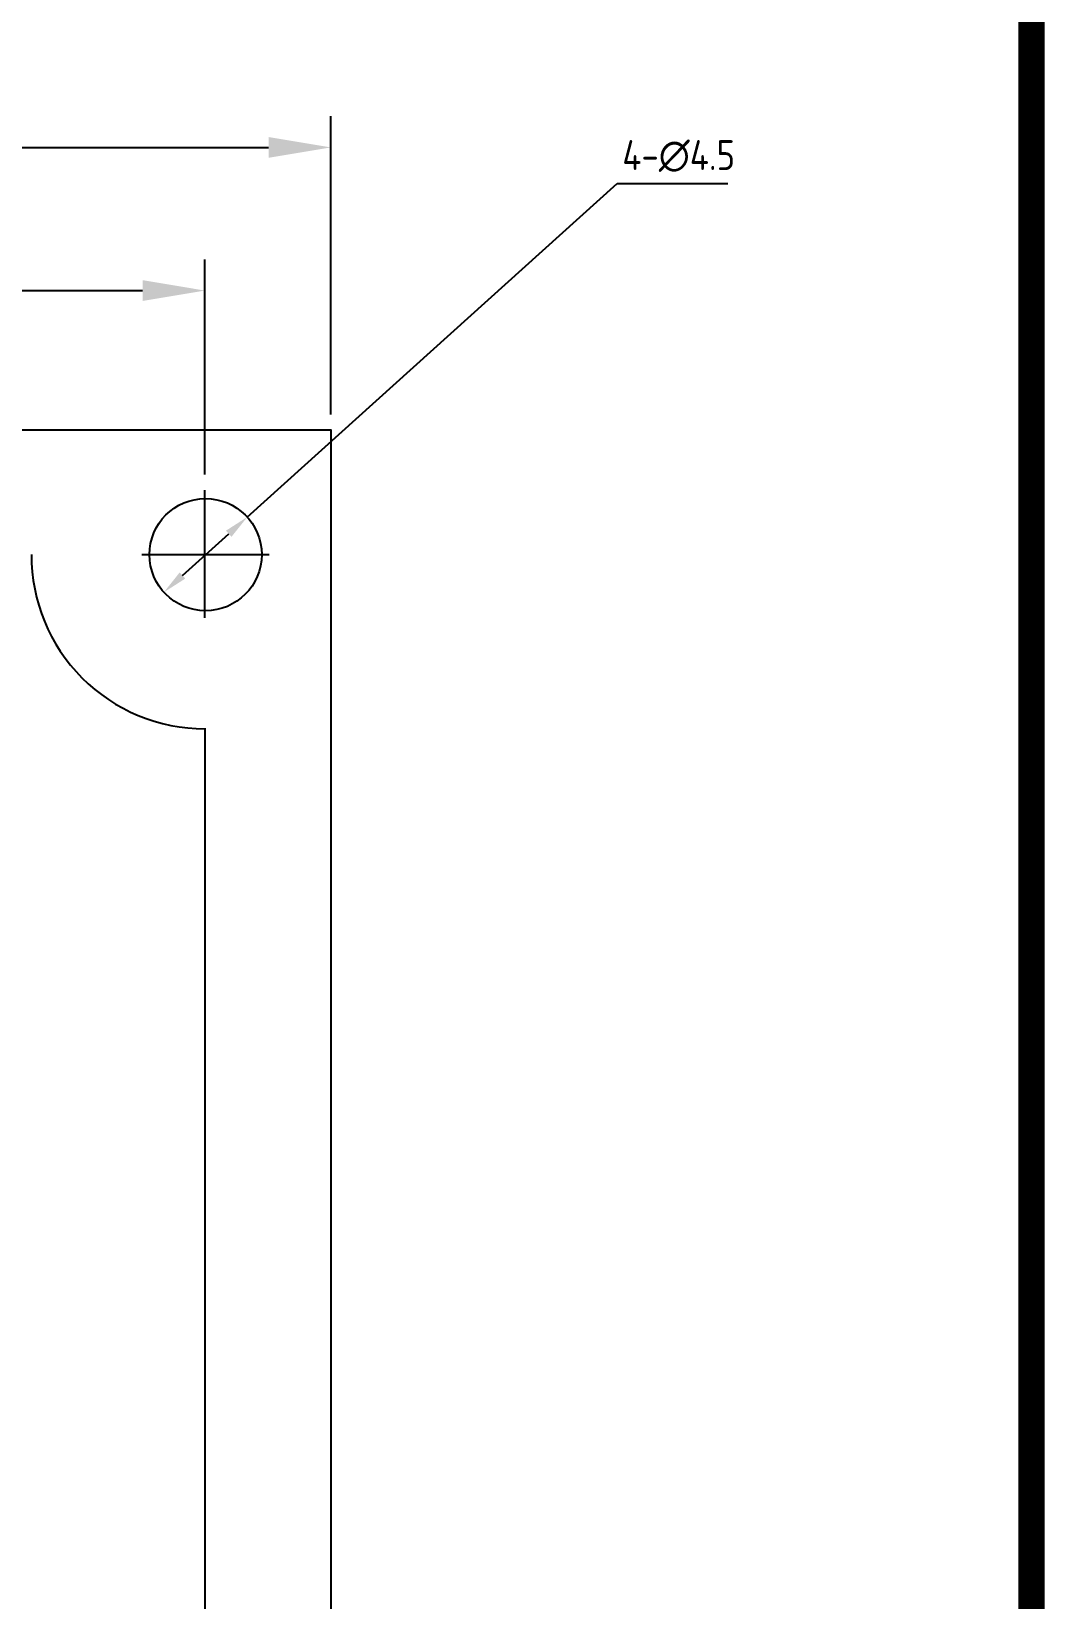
# Model space of a CAD drawing. Header units: millimetres. Extents: x 183355 to 194386, y -190559 to -183233.
# Drawn here: x 194345.5 to 194386.2, y -190002.9 to -189940 of the extents above; entities that cross this region are included whole.
import ezdxf

# ---------------------------------------------------------------- set-up
doc = ezdxf.new("R2010")
doc.units = ezdxf.units.MM
doc.header["$LTSCALE"] = 13
doc.linetypes.add('CENTER', pattern=[50.8, 31.75, -6.35, 6.35, -6.35])
doc.layers.get('0').update_dxf_attribs({"color": 1, "linetype": 'CENTER'})
for name, color, linetype in [('1', 4, 'Continuous'), ('2', 3, 'Continuous'), ('PDF_Geometry', 7, 'Continuous')]:
    doc.layers.add(name, color=color, linetype=linetype)
doc.layers.add('标注、文本', color=3, linetype='Continuous', lineweight=25)
doc.styles.get("Standard").update_dxf_attribs({"font": 'gbenor.shx', "bigfont": 'gbcbig.shx'})
doc.dimstyles.new('1-15', dxfattribs={"dimscale": 10, "dimtxt": 3.5, "dimasz": 2, "dimexe": 1.5, "dimexo": 0.5, "dimgap": 0.5, "dimtad": 1, "dimtoh": 1, "dimdec": 1, "dimdsep": 46, "dimtxsty": 'Standard', "dimcen": 2.5, "dimclrd": 3, "dimclre": 3, "dimclrt": 3, "dimadec": 0, "dimazin": 2, "dimtfac": 1, "dimtdec": 1, "dimtmove": 0, "dimatfit": 2, "dimfxl": 1, "dimarcsym": 0})
doc.dimstyles.new('ISO-25', dxfattribs={"dimtxt": 2.5, "dimasz": 2.5, "dimexe": 1.25, "dimexo": 0.625, "dimtad": 1, "dimtxsty": 'Standard', "dimcen": 2.5, "dimadec": 0, "dimazin": 0, "dimtfac": 1, "dimtmove": 0, "dimatfit": 3, "dimfxl": 1, "dimarcsym": 0})

# ---------------------------------------------------------------- blocks, each defined once
blk = doc.blocks.new('*D102')
at = {"layer": '2', "color": 0, "linetype": 'Continuous', "lineweight": -2}
for p, q in [((194212.499, -189957.798), (194212.499, -189949.167)), ((194352.466, -189957.798), (194352.466, -189949.167)), ((194214.999, -189950.417), (194349.966, -189950.417))]:
    blk.add_line(p, q, dxfattribs=at)
at = {"layer": '2', "color": 0, "linetype": 'Continuous'}
for points in [[(194214.999, -189950), (194214.999, -189950.834), (194212.499, -189950.417)], [(194349.966, -189950), (194349.966, -189950.834), (194352.466, -189950.417)]]:
    blk.add_solid(points, dxfattribs=at)
at = {"layer": 'Defpoints', "color": 0, "linetype": 'Continuous'}
for p in [(194352.466, -189950.417), (194212.499, -189958.423), (194352.466, -189958.423)]:
    blk.add_point(p, dxfattribs=at)
at = {"layer": '2', "color": 0, "linetype": 'Continuous', "insert": (194282.483, -189948.542), "char_height": 2.5, "attachment_point": 5}
blk.add_mtext('140', dxfattribs=at)
blk = doc.blocks.new('*D103')
at = {"layer": '2', "color": 0, "linetype": 'Continuous', "lineweight": -2}
for p, q in [((194207.5, -189955.383), (194207.5, -189943.427)), ((194357.521, -189955.383), (194357.521, -189943.427)), ((194210, -189944.677), (194355.021, -189944.677))]:
    blk.add_line(p, q, dxfattribs=at)
at = {"layer": '2', "color": 0, "linetype": 'Continuous'}
for points in [[(194210, -189944.261), (194210, -189945.094), (194207.5, -189944.677)], [(194355.021, -189944.261), (194355.021, -189945.094), (194357.521, -189944.677)]]:
    blk.add_solid(points, dxfattribs=at)
at = {"layer": 'Defpoints', "color": 0, "linetype": 'Continuous'}
for p in [(194357.521, -189944.677), (194207.5, -189956.008), (194357.521, -189956.008)]:
    blk.add_point(p, dxfattribs=at)
at = {"layer": '2', "color": 0, "linetype": 'Continuous', "insert": (194282.511, -189942.802), "char_height": 2.5, "attachment_point": 5}
blk.add_mtext('150', dxfattribs=at)
blk = doc.blocks.new('*D106')
at = {"layer": 'Defpoints', "color": 0}
for p in [(194354.165, -189959.5), (194350.824, -189962.514)]:
    blk.add_point(p, dxfattribs=at)
at = {"layer": '标注、文本', "color": 3, "lineweight": -2}
for p, q in [((194354.165, -189959.5), (194368.999, -189946.123)), ((194368.999, -189946.123), (194373.44, -189946.123)), ((194351.566, -189961.844), (194353.423, -189960.17))]:
    blk.add_line(p, q, dxfattribs=at)
at = {"layer": '标注、文本', "color": 3}
for points in [[(194353.311, -189960.046), (194353.534, -189960.293), (194354.165, -189959.5)], [(194351.455, -189961.72), (194351.678, -189961.968), (194350.824, -189962.514)]]:
    blk.add_solid(points, dxfattribs=at)
at = {"layer": '标注、文本', "color": 3, "insert": (194371.47, -189945.023), "char_height": 1.2, "attachment_point": 5}
blk.add_mtext('4-∅4.5', dxfattribs=at)

msp = doc.modelspace()

# ---------------------------------------------------------------- linework, layer by layer
msp.add_circle((194352.495, -189961.007), 2.25)
at = {"layer": '1', "color": 0, "linetype": 'Continuous'}
msp.add_line((194385.625, -189889.568), (194385.625, -190238.588), dxfattribs=at)
at = {"layer": '1', "const_width": 1.05}
msp.add_lwpolyline([(194168.275, -189889.568), (194385.625, -189889.568), (194385.625, -190238.588), (194168.275, -190238.588), (194168.275, -189889.568), (194385.625, -189889.568)], dxfattribs=at)
at = {"layer": 'PDF_Geometry', "lineweight": 25}
for points in [[(194207.5, -189956.008), (194357.521, -189956.008), (194357.521, -190131.023), (194207.5, -190131.023), (194207.5, -189956.008)], [(194352.466, -189963.534), (194352.466, -189958.423)], [(194349.939, -189961.007), (194355.05, -189961.007)], [(194352.466, -189967.971), (194352.466, -190119.004)]]:
    msp.add_lwpolyline(points, dxfattribs=at)
msp.add_arc((194352.463, -189961.039), 6.953, 179.73601, 270.02672, dxfattribs=at)

# ---------------------------------------------------------------- dimensions: what is measured, and where the dimension line sits
at = {"layer": '2', "linetype": 'Continuous'}
for base, p1, p2, picture, middle in [((194357.521, -189944.677), (194207.5, -189956.008), (194357.521, -189956.008), '*D103', (194282.511, -189942.802)), ((194352.466, -189950.417), (194212.499, -189958.423), (194352.466, -189958.423), '*D102', (194282.483, -189948.542))]:
    dim = msp.add_linear_dim(base=base, p1=p1, p2=p2, dimstyle='ISO-25', override={"dimdec": 0}, dxfattribs=at)
    dim.commit()
    dim.dimension.update_dxf_attribs({"geometry": picture, "text_midpoint": middle})
at = {"layer": '标注、文本'}
dim = msp.add_diameter_dim_2p(p1=(194350.824, -189962.514), p2=(194354.165, -189959.5), text='4-<>', dimstyle='1-15', override={"dimtxt": 0.12, "dimasz": 0.1, "dimgap": 0.05}, dxfattribs=at)
dim.commit()
dim.dimension.update_dxf_attribs({"geometry": '*D106', "text_midpoint": (194371.47, -189946.123), "dimtype": 163})

doc.saveas('drawing.dxf')
